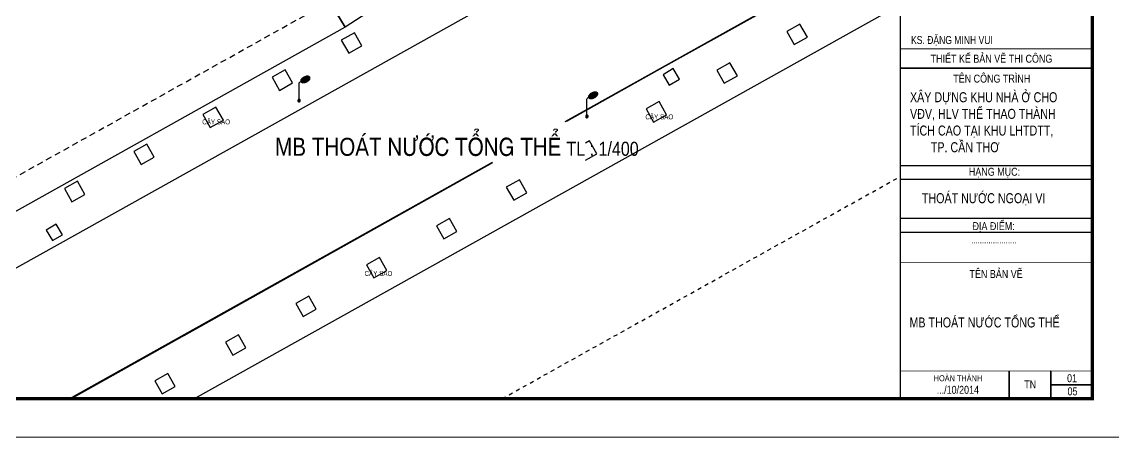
# Model space of a CAD drawing. Header units: millimetres. Extents: x -341 to 79, y 65 to 137.
# Drawn here: x -284.97 to -257.7, y 64.62 to 75.01 of the extents above; entities that cross this region are included whole.
import ezdxf

# ---------------------------------------------------------------- set-up
doc = ezdxf.new("R2010")
doc.units = ezdxf.units.MM
doc.header["$LTSCALE"] = 0.3
doc.header["$MEASUREMENT"] = 0
doc.linetypes.add('DASHDOTX2', pattern=[2, 1, -0.5, 0, -0.5])
doc.linetypes.add('DASHED2', pattern=[0.375, 0.25, -0.125])
doc.layers.get('0').update_dxf_attribs({"linetype": 'CONTINUOUS', "lineweight": 13})
doc.layers.get('DEFPOINTS').update_dxf_attribs({"linetype": 'CONTINUOUS', "lineweight": 13})
for name, color, linetype in [('HATCH1', 8, 'CONTINUOUS'), ('KT', 8, 'CONTINUOUS'), ('Ky hieu', 7, 'CONTINUOUS'), ('LAYER 1', 1, 'CONTINUOUS'), ('LAYER 7', 7, 'CONTINUOUS'), ('LAYER5', 5, 'CONTINUOUS'), ('LAYER7', 7, 'CONTINUOUS')]:
    doc.layers.add(name, color=color, linetype=linetype)
doc.styles.add('DIM', font='VAVON.TTF')
doc.styles.add('HELVE-KT', font='VHELVCN.TTF')
doc.styles.add('VNI - HELVE', font='VBOOKMN.TTF', dxfattribs={"width": 0.8})
doc.linetypes.add('FENCELINE2', pattern='A,0.25,-0.1,[132,ltypeshp.shx,S=0.1,R=0,X=-0.1,Y=0],-0.1,1', length=1.45)

# ---------------------------------------------------------------- blocks, each defined once
blk = doc.blocks.new('Cot den')
at = {"layer": 'Ky hieu', "color": 5, "linetype": 'Continuous'}
for p, q in [((474185.96, 1112245.03), (474185.99, 1112245.09)), ((474185.96, 1112242.67), (474185.96, 1112245.03)), ((474185.99, 1112245.09), (474186.05, 1112245.17)), ((474186.05, 1112245.17), (474186.13, 1112245.23)), ((474186.13, 1112245.23), (474186.19, 1112245.25))]:
    blk.add_line(p, q, dxfattribs=at)
mesh = blk.add_polyface(dxfattribs=at)
corners = [(474186.29, 1112245.16), (474186.24, 1112245.2), (474186.32, 1112245.15), (474186.22, 1112245.22), (474186.39, 1112245.12), (474186.2, 1112245.25), (474186.43, 1112245.12), (474186.19, 1112245.29), (474186.49, 1112245.1), (474186.18, 1112245.32), (474186.53, 1112245.11), (474186.19, 1112245.36), (474186.6, 1112245.11), (474186.19, 1112245.39), (474186.63, 1112245.11), (474186.2, 1112245.43), (474186.71, 1112245.12), (474186.22, 1112245.48), (474186.77, 1112245.14), (474186.25, 1112245.53), (474186.84, 1112245.16), (474186.27, 1112245.57), (474186.9, 1112245.18), (474186.31, 1112245.62), (474186.97, 1112245.21), (474186.34, 1112245.65), (474187.02, 1112245.24), (474186.4, 1112245.7), (474187.09, 1112245.27), (474186.43, 1112245.73), (474187.12, 1112245.3), (474186.5, 1112245.78), (474187.2, 1112245.35), (474186.54, 1112245.8), (474187.23, 1112245.38), (474186.61, 1112245.84), (474187.28, 1112245.42), (474186.66, 1112245.87), (474187.31, 1112245.46), (474186.73, 1112245.9), (474187.35, 1112245.51), (474186.79, 1112245.92), (474187.38, 1112245.55), (474186.85, 1112245.94), (474187.4, 1112245.6), (474186.92, 1112245.96), (474187.42, 1112245.64), (474186.99, 1112245.97), (474187.44, 1112245.69), (474187.03, 1112245.97), (474187.44, 1112245.72), (474187.1, 1112245.97), (474187.44, 1112245.76), (474187.13, 1112245.97), (474187.43, 1112245.79), (474187.42, 1112245.82), (474187.2, 1112245.96), (474187.42, 1112245.82), (474187.4, 1112245.85), (474187.24, 1112245.96), (474187.38, 1112245.88), (474187.3, 1112245.93), (474187.33, 1112245.92)]
mesh.append_faces([[corners[k] for k in face] for face in [(0, 0, 2, 1), (1, 2, 4, 3), (3, 4, 6, 5), (5, 6, 8, 7), (7, 8, 10, 9), (9, 10, 12, 11), (11, 12, 14, 13), (13, 14, 16, 15), (15, 16, 18, 17), (17, 18, 20, 19), (19, 20, 22, 21), (21, 22, 24, 23), (23, 24, 26, 25), (25, 26, 28, 27), (27, 28, 30, 29), (29, 30, 32, 31), (31, 32, 34, 33), (33, 34, 36, 35), (35, 36, 38, 37), (37, 38, 40, 39), (39, 40, 42, 41), (41, 42, 44, 43), (43, 44, 46, 45), (45, 46, 48, 47), (47, 48, 50, 49), (49, 50, 52, 51), (51, 52, 54, 53), (53, 54, 57, 56), (56, 55, 58, 59), (59, 58, 60, 61), (61, 60, 62, 62)]], dxfattribs={"vtx0": -1, "vtx2": -1, "color": 5})
mesh = blk.add_polyface(dxfattribs=at)
corners = [(474185.87, 1112242.53), (474185.86, 1112242.54), (474185.9, 1112242.51), (474185.85, 1112242.55), (474185.91, 1112242.51), (474185.83, 1112242.57), (474185.93, 1112242.5), (474185.82, 1112242.58), (474185.94, 1112242.5), (474185.82, 1112242.59), (474185.96, 1112242.5), (474185.81, 1112242.61), (474185.98, 1112242.5), (474185.8, 1112242.62), (474186, 1112242.5), (474185.8, 1112242.64), (474186.01, 1112242.51), (474185.8, 1112242.66), (474186.03, 1112242.51), (474185.8, 1112242.67), (474186.04, 1112242.52), (474185.8, 1112242.67), (474186.06, 1112242.53), (474185.8, 1112242.69), (474186.06, 1112242.54), (474185.8, 1112242.7), (474186.08, 1112242.55), (474185.81, 1112242.72), (474186.09, 1112242.56), (474185.81, 1112242.73), (474186.11, 1112242.58), (474185.82, 1112242.75), (474186.11, 1112242.58), (474185.82, 1112242.76), (474186.12, 1112242.61), (474185.84, 1112242.78), (474186.12, 1112242.62), (474185.85, 1112242.79), (474186.13, 1112242.64), (474185.86, 1112242.8), (474186.13, 1112242.65), (474185.87, 1112242.81), (474186.13, 1112242.67), (474185.89, 1112242.82), (474186.13, 1112242.68), (474185.9, 1112242.83), (474186.13, 1112242.7), (474185.92, 1112242.83), (474186.13, 1112242.72), (474185.93, 1112242.84), (474186.12, 1112242.73), (474185.95, 1112242.84), (474186.11, 1112242.75), (474185.96, 1112242.84), (474186.11, 1112242.76), (474185.99, 1112242.84), (474186.1, 1112242.77), (474186, 1112242.84), (474186.08, 1112242.79), (474186.02, 1112242.83), (474186.07, 1112242.8), (474186.03, 1112242.83), (474186.06, 1112242.81)]
mesh.append_faces([[corners[k] for k in face] for face in [(0, 0, 2, 1), (1, 2, 4, 3), (3, 4, 6, 5), (5, 6, 8, 7), (7, 8, 10, 9), (9, 10, 12, 11), (11, 12, 14, 13), (13, 14, 16, 15), (15, 16, 18, 17), (17, 18, 20, 19), (21, 20, 22, 23), (23, 22, 24, 25), (25, 24, 26, 27), (27, 26, 28, 29), (29, 28, 30, 31), (31, 30, 32, 33), (33, 32, 34, 35), (35, 34, 36, 37), (37, 36, 38, 39), (39, 38, 40, 41), (41, 40, 42, 43), (43, 42, 44, 45), (45, 44, 46, 47), (47, 46, 48, 49), (49, 48, 50, 51), (51, 50, 52, 53), (53, 52, 54, 55), (55, 54, 56, 57), (57, 56, 58, 59), (59, 58, 60, 61), (61, 60, 62, 62)]], dxfattribs={"vtx0": -1, "vtx2": -1, "color": 5})
blk = doc.blocks.new('GA')
at = {"linetype": 'Continuous', "ltscale": 0.08}
h = blk.add_hatch(color=8, dxfattribs=at)
h.paths.add_polyline_path([(158.27, 167.362), (158.27, 167.496), (157.749, 167.195), (157.749, 166.594), (157.807, 166.561), (157.807, 167.095)])
h.paths.add_polyline_path([(158.27, 167.296), (157.865, 167.062), (157.865, 166.594), (158.039, 166.494), (158.039, 166.895), (158.154, 166.962), (158.154, 166.427), (158.27, 166.36)])
blk.add_hatch(color=8, dxfattribs=at).paths.add_polyline_path([(158.502, 166.895), (158.386, 166.962), (158.386, 166.427), (158.27, 166.36), (158.27, 166.294), (158.733, 166.561), (158.733, 167.095), (158.27, 167.362), (158.27, 167.296), (158.675, 167.062), (158.675, 166.594), (158.502, 166.494)])
for p, q in [((158.27, 167.496), (158.27, 167.362)), ((158.27, 167.496), (158.27, 166.294)), ((158.27, 167.362), (157.807, 167.095)), ((158.27, 167.296), (157.865, 167.062)), ((158.27, 167.362), (158.733, 167.095)), ((158.27, 167.296), (158.27, 166.36)), ((158.27, 167.296), (158.675, 167.062)), ((157.807, 167.095), (157.807, 166.561)), ((157.865, 167.062), (157.865, 166.594)), ((158.039, 166.895), (158.154, 166.962)), ((158.154, 166.962), (158.154, 166.427)), ((158.502, 166.895), (158.386, 166.962)), ((158.386, 166.962), (158.386, 166.427)), ((158.675, 167.062), (158.675, 166.594)), ((158.733, 167.095), (158.733, 166.561)), ((158.039, 166.895), (158.039, 166.494)), ((158.502, 166.895), (158.502, 166.494))]:
    blk.add_line(p, q, dxfattribs=at)
blk.add_lwpolyline([(157.749, 166.594), (158.27, 166.294), (158.791, 166.594), (158.791, 167.195), (158.27, 167.496), (157.749, 167.195)], close=True, dxfattribs=at)
for points in [[(157.865, 166.594), (158.039, 166.494)], [(158.154, 166.427), (158.27, 166.36)], [(158.386, 166.427), (158.27, 166.36)], [(158.675, 166.594), (158.502, 166.494)]]:
    blk.add_lwpolyline(points, dxfattribs=at)
for points in [[(155.949, 153.941), (160.749, 153.941)], [(155.949, 153.594), (160.749, 153.594)], [(155.949, 152.621), (160.749, 152.621)], [(155.949, 152.274), (160.749, 152.274)]]:
    blk.add_lwpolyline(points)
at = {"layer": 'LAYER 7', "lineweight": 35}
for points in [[(155.949, 175.327), (160.749, 175.327)], [(156.853, 173.869), (156.853, 175.327)], [(155.949, 174.841), (160.749, 174.841)], [(155.949, 174.355), (160.749, 174.355)], [(155.949, 156.371), (160.749, 156.371)], [(158.666, 148.802), (158.666, 148.108)], [(159.707, 148.802), (159.707, 148.802), (159.707, 148.108)], [(159.707, 148.455), (160.749, 148.455)]]:
    blk.add_lwpolyline(points, dxfattribs=at)
at = {"layer": 'LAYER7', "const_width": 0.0278}
blk.add_lwpolyline([(160.749, 175.883), (155.949, 175.883), (155.949, 148.108), (160.749, 148.108)], close=True, dxfattribs=at)
at = {"layer": 'LAYER7'}
for points, const_width in [([(155.949, 173.869), (160.749, 173.869)], 0.0174), ([(155.949, 172.125), (160.749, 172.125)], 0.0174), ([(155.949, 170.525), (160.749, 170.525)], 0.0174), ([(155.949, 168.925), (160.749, 168.925)], 0.0212), ([(155.949, 164.759), (160.749, 164.759)], 0.0174), ([(155.949, 162.412), (160.749, 162.412)], 0.0174), ([(155.949, 161.023), (160.749, 161.023)], 0.0174), ([(155.949, 159.634), (160.749, 159.634)], 0.0174), ([(155.949, 158.246), (160.749, 158.246)], 0.0174), ([(155.949, 156.857), (160.749, 156.857)], 0.0174), ([(155.949, 151.51), (160.749, 151.51)], 0.0174), ([(155.949, 148.802), (160.749, 148.802)], 0.0174)]:
    blk.add_lwpolyline(points, dxfattribs=dict(at, const_width=const_width))
at = {"layer": 'LAYER 7', "lineweight": 35, "attachment_point": 1, "style": 'VNI - HELVE'}
for s, insert, char_height, width in [('CHÆNH SÖÛA', (156.217, 175.74), 0.2, 5.31965), ('LAÀN 1', (156.079, 175.174), 0.2, 5.31965), ('LAÀN 2', (156.079, 174.688), 0.2, 5.31965), ('LAÀN 3', (156.079, 174.202), 0.2, 5.31965), ('GHI CHUÙ:', (156.217, 173.649), 0.2, 5.31965), ('CHUÛ ÑAÀU TÖ:', (156.217, 171.969), 0.2, 5.31965), ('.........', (156.217, 170.324), 0.2, 5.31965), ('...........................', (157.571, 169.286), 0.2, 5.31965), ('{\\LP.GIAÙM ÑOÁC}', (156.217, 164.618), 0.2, 5.31965), ('KS. PHAÏM VAÊN HOAN', (156.217, 162.69), 0.2, 5.31965), ('{\\LCHUÛ NHIEÄM}', (156.217, 162.326), 0.2, 5.31965), ('KTS. TRÖÔNG BAÙ TUØNG', (156.212, 161.37), 0.2, 5.31965), ('{\\LCHUÛ TRÌ + KIEÅM}', (156.217, 160.955), 0.2, 5.31965), ('KS. PHAÏM VAÊN HOAN', (156.217, 159.912), 0.2, 5.31965), ('{\\LTHIEÁT KEÁ}', (156.217, 159.532), 0.2, 5.31965), ('KS. PHAÏM VAÊN HOAN', (156.217, 158.524), 0.2, 5.31965), ('{\\LTHEÅ HIEÄN}', (156.217, 158.179), 0.2, 5.31965), ('KS. ÑAËNG MINH VUI', (156.217, 157.177), 0.2, 5.31965), ('{\\fVNI-Helve|b0|i0|c0|p2;THIEÁT KEÁ BAÛN VEÕ THI COÂNG}', (156.707, 156.71), 0.2, 5.31965), ('{\\fVNI-Helve|b0|i0|c0|p2;TEÂN COÂNG TRÌNH}', (157.273, 156.212), 0.2, 5.31965), ('XAÂY DÖÏNG KHU NHAØ ÔÛ CHO\\PVÑV, HLV THEÅ THAO THAØNH \\PTÍCH CAO TAÏI KHU LHTDTT, \\P       TP. CAÀN THÔ', (156.192, 155.772), 0.25, 7.09083), ('{\\fVNI-Helve|b0|i0|c0|p2;HAÏNG MUÏC:}', (157.663, 153.883), 0.2, 5.31965), ('THOAÙT NÖÔÙC NGOAÏI VI', (156.489, 153.247), 0.25, 7.09083), ('{\\fVNI-Helve|b0|i0|c0|p2;ÑÒA ÑIEÅM:}', (157.754, 152.524), 0.2, 5.31965), ('{\\fVNI-Helve|b0|i0|c0|p2;.....................}', (157.72, 152.167), 0.17359, 5.31965), ('{\\fVNI-Helve|b0|i0|c0|p2;TEÂN BAÛN VEÕ}', (157.678, 151.327), 0.2, 5.31965), ('{\\fVNI-Helve|b0|i0|c0|p2;HOAØN THAØNH}', (156.785, 148.695), 0.15, 5.31965), ('{\\fVNI-Helve|b0|i0|c0|p2;.../10/2014}', (156.859, 148.43), 0.2, 5.31965), ('{\\fVNI-Helve|b0|i0|c0|p2;TN}', (159.047, 148.564), 0.2, 5.31965), ('{\\fVNI-Helve|b0|i0|c0|p2;05}', (160.129, 148.392), 0.2, 5.31965)]:
    blk.add_mtext(s, dxfattribs=dict(at, insert=insert, char_height=char_height, width=width))
at = {"layer": 'LAYER5', "attachment_point": 1, "style": 'VNI - HELVE'}
for s, insert, char_height, width in [('{\\H0.9774x;CTY COÅ PHAÀN TÖ VAÁN & XAÂY DÖÏNG} ', (156.188, 168.59), 0.19891, 4.67984), ('TRUNG NAM', (157.171, 168.142), 0.2777, 3.59296), ('{\\fVNI-Helve|b0|i0|c0|p2;C13-C15, ÑÖÔØNG SOÁ 2, LOÂ SOÁ 8A, PHÖÔØNG HÖNG THAÏNH, \\P                       QUAÄN CAÙI RAÊNG,  TP. CAÀN THÔ}', (156.296, 166.011), 0.12499, 8.0242), ('{\\fVNI-Helve|b0|i0|c0|p2;ÑT: 0710. 37 36 930, FAX: 0710. 37 36 940}', (156.868, 165.453), 0.12499, 8.0242), ('{\\fVNI-Helve|b0|i0|c0|p2;Email: trungnamcantho@yahoo.com.vn}', (157.09, 165.217), 0.12499, 8.0242)]:
    blk.add_mtext(s, dxfattribs=dict(at, insert=insert, char_height=char_height, width=width))

msp = doc.modelspace()

# ---------------------------------------------------------------- linework, layer by layer
at = {"layer": 'DEFPOINTS', "linetype": 'Continuous', "ltscale": 0.08}
msp.add_lwpolyline([(-299.2157, 64.6235), (-257.2157, 64.6235), (-257.2157, 94.3235), (-299.2157, 94.3235)], close=True, dxfattribs=at)
at = {"layer": 'HATCH1'}
for points in [[(-297.4157, 79.5373), (-295.2833, 75.8457), (-292.6676, 71.3429), (-291.3157, 69.0259), (-290.1162, 67.7947), (-288.9965, 67.2625), (-288.0978, 67.3111), (-287.1382, 67.7298), (-283.999, 69.4762), (-270.1982, 77.19), (-265.6375, 79.7504), (-263.0153, 81.2068)], [(-263.0153, 77.1741), (-264.3598, 76.4251), (-268.8951, 73.8979), (-271.3582, 72.5184)], [(-270.8832, 71.548), (-270.6014, 71.7067), (-270.7855, 72.0334), (-270.8832, 71.9784)], [(-273.2082, 71.4823), (-280.923, 67.1617)]]:
    msp.add_lwpolyline(points, dxfattribs=at)
at = {"layer": 'HATCH1', "ltscale": 5}
for points in [[(-297.4157, 79.5373), (-295.2833, 75.8457), (-292.6676, 71.3429), (-291.3157, 69.0259), (-290.1162, 67.7947), (-288.9965, 67.2625), (-288.0978, 67.3111), (-287.1382, 67.7298), (-283.999, 69.4762), (-270.1982, 77.19), (-265.6375, 79.7504), (-263.0153, 81.2068)], [(-271.3897, 72.5184), (-263.0153, 77.2023)], [(-263.0153, 77.1741), (-264.3598, 76.4251), (-268.8951, 73.8979), (-271.3582, 72.5184)], [(-263.0153, 75.4394), (-280.6578, 65.586)], [(-283.7843, 65.586), (-273.2082, 71.5013)], [(-273.2082, 71.4823), (-283.7364, 65.586)]]:
    msp.add_lwpolyline(points, dxfattribs=at)
at = {"layer": 'HATCH1', "linetype": 'FENCELINE2'}
for points in [[(-286.9084, 70.1327), (-290.1358, 75.3778), (-289.3733, 75.8345), (-280.5754, 80.9549), (-276.8916, 74.8731)], [(-276.8916, 74.8731), (-286.5153, 69.4939), (-286.912, 70.1387)]]:
    msp.add_lwpolyline(points, dxfattribs=at)
at = {"layer": 'HATCH1', "linetype": 'Continuous', "ltscale": 0.7}
msp.add_lwpolyline([(-277.2804, 75.5149), (-276.5949, 75.9612), (-276.2045, 75.3203), (-276.8916, 74.8731), (-277.2804, 75.5149)], close=True, dxfattribs=at)
at = {"layer": 'HATCH1'}
for points in [[(-276.8, 74.2255), (-276.4733, 74.4095), (-276.6574, 74.7363), (-276.9841, 74.5522)], [(-265.6651, 74.4422), (-265.3384, 74.6263), (-265.5225, 74.953), (-265.8492, 74.7689)], [(-267.4144, 73.4725), (-267.0877, 73.6566), (-267.2717, 73.9833), (-267.5984, 73.7993)], [(-278.5294, 73.2972), (-278.2027, 73.4812), (-278.3868, 73.8079), (-278.7135, 73.6239)], [(-268.7879, 73.4283), (-268.536, 73.5734), (-268.6913, 73.8421), (-268.942, 73.6859)], [(-280.2588, 72.3689), (-279.9321, 72.5529), (-280.1161, 72.8796), (-280.4429, 72.6956)], [(-269.1854, 72.5038), (-268.8586, 72.6879), (-269.0427, 73.0146), (-269.3694, 72.8306)], [(-281.9882, 71.4405), (-281.6615, 71.6246), (-281.8455, 71.9513), (-282.1723, 71.7673)], [(-283.7176, 70.5122), (-283.3909, 70.6963), (-283.5749, 71.023), (-283.9017, 70.839)], [(-272.6768, 70.5518), (-272.35, 70.7359), (-272.5341, 71.0626), (-272.8608, 70.8785)], [(-274.4253, 69.5808), (-274.0985, 69.7649), (-274.2826, 70.0916), (-274.6093, 69.9076)], [(-284.2035, 69.5396), (-283.9516, 69.6847), (-284.107, 69.9535), (-284.3576, 69.7972)], [(-276.1737, 68.6097), (-275.847, 68.7938), (-276.031, 69.1205), (-276.3578, 68.9365)]]:
    msp.add_lwpolyline(points, close=True, dxfattribs=at)
for points, elevation in [([(-277.9362, 67.6419), (-277.6094, 67.826), (-277.7935, 68.1527), (-278.1202, 67.9687)], 0), ([(-279.6986, 66.6741), (-279.3719, 66.8582), (-279.5559, 67.1849), (-279.8827, 67.0008)], 0.0001), ([(-281.4611, 65.7063), (-281.1344, 65.8903), (-281.3184, 66.2171), (-281.6451, 66.033)], 0.0001)]:
    msp.add_lwpolyline(points, close=True, dxfattribs=dict(at, elevation=elevation))
at = {"layer": 'KT', "linetype": 'DASHDOTX2', "lineweight": -2, "ltscale": 0.0005, "flags": 128}
msp.add_lwpolyline([(-272.9671, 65.586), (-263.0153, 71.1441)], dxfattribs=at)
at = {"layer": 'LAYER 1', "linetype": 'DASHED2', "lineweight": -2, "ltscale": 2, "flags": 128}
msp.add_lwpolyline([(-297.4157, 84.5189), (-288.4843, 69.1907), (-286.8907, 70.1433), (-277.2796, 75.5154), (-276.5949, 75.9612), (-274.0103, 77.4313), (-271.617, 78.7927), (-269.4841, 80.057), (-267.7548, 81.0821), (-267.444, 81.2664), (-267.3441, 81.3259), (-266.7588, 81.6528), (-265.4573, 82.3797), (-264.0458, 83.168), (-263.0153, 83.7436)], dxfattribs=at)
at = {"layer": 'LAYER 1', "linetype": 'DASHDOTX2', "lineweight": -2, "ltscale": 0.5, "const_width": 0.003, "flags": 128}
msp.add_lwpolyline([(-288.7505, 68.1579), (-286.5153, 69.4939), (-276.8916, 74.8731), (-276.2045, 75.3203), (-273.6395, 76.7794), (-271.2404, 78.1441), (-269.1017, 79.4119), (-267.3724, 80.437), (-267.0609, 80.6216), (-266.9693, 80.6762), (-266.3931, 80.998), (-265.0916, 81.7249), (-263.6801, 82.5132), (-263.0153, 82.8845)], dxfattribs=at)
at = {"layer": 'LAYER7', "linetype": 'Continuous', "const_width": 0.08}
msp.add_lwpolyline([(-258.2157, 93.3609), (-297.4157, 93.3609), (-297.4157, 65.586), (-258.2157, 65.586)], close=True, dxfattribs=at)

# ---------------------------------------------------------------- block references
at = {"layer": 'HATCH1', "xscale": 0.1840123527836113, "yscale": 0.1840123529109405, "zscale": 0.1840123527934577}
for p in [(-87534.1144, -204593.3501), (-87526.9225, -204593.7463)]:
    msp.add_blockref('Cot den', p, dxfattribs=at)
at = {"layer": 'LAYER 7', "lineweight": -2}
msp.add_blockref('GA', (-418.9646, -82.5219), dxfattribs=at)

# ---------------------------------------------------------------- texts
at = {"layer": 'HATCH1', "style": 'DIM', "width": 0.75}
for p in [(-280.4613, 72.4457), (-269.3857, 72.5716), (-276.4042, 68.6556)]:
    msp.add_text('CAÂY SAO', height=0.125, dxfattribs=at).set_placement(p)
at = {"layer": 'LAYER 1', "linetype": 'Continuous', "ltscale": 0.4, "insert": (-278.64, 72.1102), "char_height": 0.2, "width": 10.809043, "attachment_point": 1, "style": 'HELVE-KT'}
msp.add_mtext('{\\H2.25x;MB THOAÙT NÖÔÙC TOÅNG THEÅ}  {\\H1.75x;TL : 1/400}', dxfattribs=at)
at = {"layer": 'LAYER 7', "lineweight": 35, "width": 5.319651, "attachment_point": 1, "style": 'VNI - HELVE'}
for s, insert, char_height in [('MB THOAÙT NÖÔÙC TOÅNG THEÅ', (-262.7867, 67.618), 0.25), ('{\\fVNI-Helve|b0|i0|c0|p2;01}', (-258.8479, 66.1981), 0.2)]:
    msp.add_mtext(s, dxfattribs=dict(at, insert=insert, char_height=char_height))

doc.saveas('drawing.dxf')
